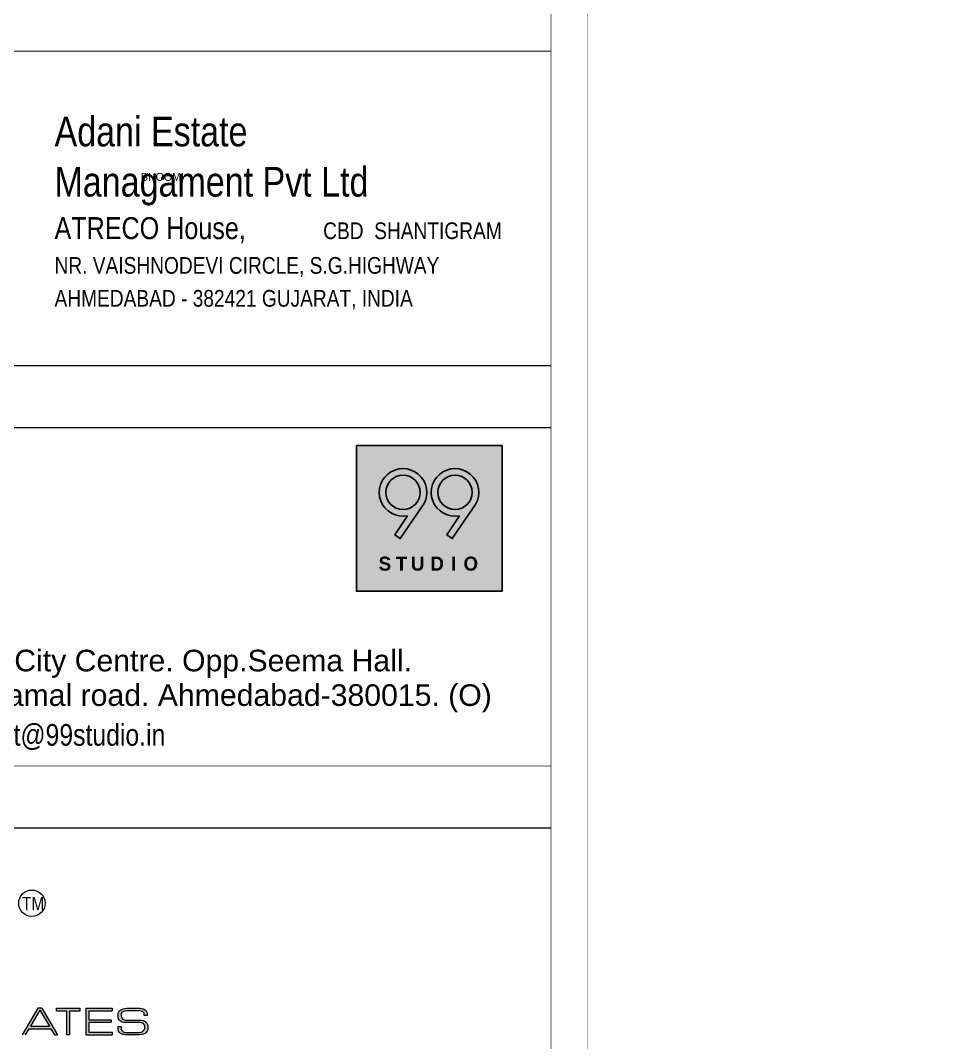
# Model space of a CAD drawing. Header units: millimetres. Extents: x 1112055 to 3390982, y -148532 to 766891.
# Drawn here: x 2948230 to 2964896, y 239120 to 257441 of the extents above; entities that cross this region are included whole.
import ezdxf

# ---------------------------------------------------------------- set-up
doc = ezdxf.new("R2010")
doc.units = ezdxf.units.MM
for name, color, linetype, lineweight in [('B TITLE BLOCK', 250, 'Continuous', 0), ('P_TITLE BLOCK TEXT', 7, 'Continuous', 9), ('tb text', 7, 'Continuous', 13)]:
    doc.layers.add(name, color=color, linetype=linetype, lineweight=lineweight)
for name, color, linetype in [('Logo Color', 251, 'Continuous'), ('Logo Font', 255, 'Continuous'), ('Logo Line', 251, 'Continuous')]:
    doc.layers.add(name, color=color, linetype=linetype)
doc.styles.add('A', font='GOTHICB.TTF')
doc.styles.add('SWINC', font='swissc.ttf')

# ---------------------------------------------------------------- blocks, each defined once
blk = doc.blocks.new('Z$W@#6E2766C7')
at = {"layer": 'Logo Font', "style": 'A'}
for s, p in [('S', (0.477201075365187, 0.4427458525618988)), ('T', (0.8451072909420388, 0.4427458525618988)), ('U', (1.170529324572427, 0.4427458525618988)), ('D', (1.588321054015565, 0.4427458525618988)), ('I', (2.031184820887617, 0.4427458525618988)), ('O', (2.298338986166228, 0.4427458525618988))]:
    blk.add_text(s, height=0.30118144, dxfattribs=at).set_placement(p)
blk = doc.blocks.new('A$C9f46f36f')
at = {"layer": 'Logo Color'}
h = blk.add_hatch(color=22, dxfattribs=at)
edge = h.paths.add_edge_path(flags=0)
edge.add_arc((-2651.583773184335, -1156.24687560508), 307.1893068638838, 180, 360, ccw=False)
edge.add_arc((-2651.583773184335, -1156.24687560508), 307.1893068638838, 0, 180, ccw=False)
edge = h.paths.add_edge_path(flags=16)
edge.add_line((-2568.222982186591, -1574.687979126815), (-2800.432897544233, -1914.725855800236))
edge.add_line((-2800.432897541439, -1914.725855799858), (-2701.769266437739, -1982.102683498029))
edge.add_line((-2701.769266444957, -1982.102683492471), (-2326.533018882386, -1432.623404472455))
edge.add_arc((-2651.583773184335, -1156.24687560508), 426.6637769954773, 319.6269312612779, 641.266816491063)
edge = h.paths.add_edge_path(flags=0)
edge.add_arc((-1719.777309257304, -1156.24687560508), 307.1893068638838, 180, 360, ccw=False)
edge.add_arc((-1719.777309257304, -1156.24687560508), 307.1893068638838, 0, 180, ccw=False)
edge = h.paths.add_edge_path(flags=16)
edge.add_line((-1636.416518274462, -1574.687979126815), (-1868.626433632104, -1914.725855800236))
edge.add_line((-1868.62643362931, -1914.725855799858), (-1769.96280252561, -1982.102683498029))
edge.add_line((-1769.962802517926, -1982.102683492471), (-1394.726554955356, -1432.623404472455))
edge.add_arc((-1719.777309257304, -1156.24687560508), 426.6637769954765, 319.6269312612779, 641.2668164910631)
h.paths.add_polyline_path([(-3486.935391280567, -317.6303075854667), (-876.5585415994283, -317.6303075854667), (-876.5585415994283, -2928.007157264743), (-3486.935391280567, -2928.007157264743)])
at = {"layer": 'Logo Font'}
h = blk.add_hatch(color=256, dxfattribs=at)
edge = h.paths.add_edge_path(flags=16)
edge.add_arc((-2651.583773184335, -1156.246875599492), 307.1893068638814, 180, 360, ccw=False)
edge.add_arc((-2651.583773184335, -1156.246875599492), 307.1893068638814, 0, 180, ccw=False)
edge = h.paths.add_edge_path()
edge.add_line((-2568.222982186591, -1574.687979126815), (-2800.432897544233, -1914.725855800236))
edge.add_line((-2800.432897541439, -1914.725855799858), (-2701.769266437739, -1982.102683498029))
edge.add_line((-2701.769266444957, -1982.102683499921), (-2326.533018882386, -1432.623404479906))
edge.add_arc((-2651.583773184335, -1156.246875599492), 426.6637769954742, 319.6269312612787, 641.2668164910637)
h = blk.add_hatch(color=256, dxfattribs=at)
edge = h.paths.add_edge_path()
edge.add_line((-1636.416518274462, -1574.687979126815), (-1868.626433632337, -1914.725855800236))
edge.add_line((-1868.62643362931, -1914.725855799858), (-1769.96280252561, -1982.102683498029))
edge.add_line((-1769.962802517926, -1982.102683499921), (-1394.726554955356, -1432.623404479906))
edge.add_arc((-1719.777309257304, -1156.246875599492), 426.6637769954735, 319.6269312612787, 641.2668164910638)
edge = h.paths.add_edge_path(flags=16)
edge.add_arc((-1719.777309257304, -1156.246875599492), 307.1893068638814, 180, 360, ccw=False)
edge.add_arc((-1719.777309257304, -1156.246875599492), 307.1893068638814, 0, 180, ccw=False)
for points in [[(-2568.222982186591, -1574.687979126815), (-2800.432897541439, -1914.725855799858), (-2701.769266444957, -1982.102683499921), (-2326.533018845832, -1432.62340447912, 5.918618956459519)], [(-1636.416518274462, -1574.687979126815), (-1868.62643362931, -1914.725855799858), (-1769.962802517926, -1982.102683499921), (-1394.726554933703, -1432.62340447912, 5.918618956459519)], [(-2344.394466344034, -1156.246875599492, -1), (-2958.77308008424, -1156.246875599492, -1)], [(-1412.5880023723, -1156.246875599492, -1), (-2026.966616097605, -1156.246875599492, -1)]]:
    blk.add_lwpolyline(points, format="xyb", close=True, dxfattribs=at)
at = {"layer": 'Logo Line'}
blk.add_lwpolyline([(-3486.935391280567, -317.6303075854667), (-876.5585415994283, -317.6303075854667), (-876.5585415994283, -2928.007157264743), (-3486.935391280567, -2928.007157264743)], close=True, dxfattribs=at)
at = {"layer": 'Logo Font', "xscale": 834.901957593243, "yscale": 834.901957593243, "zscale": 834.901957593243}
blk.add_blockref('Z$W@#6E2766C7', (-3486.935391280567, -2928.007157264743), dxfattribs=at)

msp = doc.modelspace()

# ---------------------------------------------------------------- hatches: boundary and pattern name
at = {"layer": 'P_TITLE BLOCK TEXT', "lineweight": 0}
h = msp.add_hatch(color=7, dxfattribs=at)
h.paths.add_polyline_path([(2948612.21923061, 239734.1231033382), (2948543.957411512, 239734.1231033382), (2948260.83589758, 239258.1170049602), (2948316.455139077, 239258.1170049602), (2948382.187115451, 239368.6307599343), (2948773.989526671, 239368.6307599343), (2948839.721503045, 239258.1170049602), (2948895.340744542, 239258.1170049602)])
h.paths.add_polyline_path([(2948578.088321071, 239697.9952340231), (2948748.769588156, 239411.0324988929), (2948407.407053966, 239411.0324988929)], flags=16)
for points in [[(2949294.925704393, 239734.1231033382), (2948875.907588376, 239734.1231033166), (2948875.907588376, 239681.7176150311), (2949059.213902241, 239681.7176150311), (2949059.213902241, 239258.1170049602), (2949111.619390527, 239258.1170049602), (2949111.619390527, 239681.7176150311), (2949294.925704393, 239681.7176150311)], [(2949871.919013513, 239734.1231033382), (2949401.51670595, 239734.1231033382), (2949401.51670595, 239258.1170049602), (2949871.919013513, 239258.1170049602), (2949871.919013513, 239303.8302325256), (2949457.270218357, 239303.8302325256), (2949457.270218357, 239483.6647564925), (2949854.486458438, 239483.6647564925), (2949854.486458438, 239526.3052526247), (2949457.270218357, 239526.3052526247), (2949457.270218357, 239688.9355097358), (2949871.919013513, 239688.9355097358)]]:
    msp.add_hatch(color=256, dxfattribs=at).paths.add_polyline_path(points)
h = msp.add_hatch(color=7, dxfattribs=at)
edge = h.paths.add_edge_path()
edge.add_line((2950444.51996557, 239602.1610245691), (2950444.51996557, 239646.9902415081))
edge.add_arc((2950368.744721194, 239597.7468754176), 90.3703312034293, 33.01826321570431, 89.55826277295377)
edge.add_line((2950369.441448673, 239688.1145207912), (2950155.286961023, 239688.1145207912))
edge.add_arc((2950166.731622341, 239424.6324036248), 263.7305563305994, 92.48714741880534, 114.0429537284299)
edge.add_arc((2950075.72564868, 239628.6234575592), 40.35992860487605, 114.0429537290416, 173.369158315202)
edge.add_line((2950035.63569763, 239633.2838933984), (2950035.63569763, 239588.3168102132))
edge.add_arc((2950117.995143394, 239604.8831480525), 84.00905817534507, 191.3730973809298, 266.9893197897208)
edge.add_line((2950113.582810842, 239520.9900423997), (2950384.927320524, 239520.9900423997))
edge.add_arc((2950392.536262173, 239396.4022530178), 124.8199233108705, 15.593509061310272, 93.49488039934619, ccw=False)
edge.add_line((2950512.761941819, 239429.9551844657), (2950513.061950683, 239350.1275707059))
edge.add_arc((2950404.904187662, 239378.4196059731), 111.7968736685112, 286.83610795891485, 345.34095802322594, ccw=False)
edge.add_arc((2950327.709965457, 239714.0379427052), 455.9845843599547, 270.9573158560379, 283.9044309719611, ccw=False)
edge.add_line((2950335.328344454, 239258.1170049602), (2950136.087827719, 239258.1170049602))
edge.add_arc((2950143.07262968, 239614.1810975815), 356.1325954028901, 255.2817551210333, 268.8761901035025, ccw=False)
edge.add_arc((2950076.382462473, 239360.3026929406), 93.64102841167592, 183.4260365920854, 255.2817551212153, ccw=False)
edge.add_line((2949982.908791681, 239354.7067058633), (2949982.908791681, 239405.1868064149))
edge.add_line((2949982.908791681, 239405.1868064079), (2950035.635697619, 239405.1868064079))
edge.add_line((2950035.63569763, 239405.1868064079), (2950035.63569763, 239354.6759947942))
edge.add_arc((2950106.116438037, 239378.4137464425), 74.37079818738762, 198.6134072769435, 234.8504137460611)
edge.add_arc((2950116.883378295, 239393.705404453), 93.07271808020036, 234.8504137461531, 265.2644397943995)
edge.add_line((2950109.199569411, 239300.950404976), (2950365.955942898, 239300.950404976))
edge.add_arc((2950356.737296955, 239416.519306951), 115.9359932841271, 274.5606862052438, 333.2673842339873)
edge.add_line((2950460.281525827, 239364.3681112948), (2950460.869773523, 239410.1896508765))
edge.add_arc((2950388.857638721, 239400.0073508103), 72.72844555372058, 8.048099003174235, 64.75619501766667)
edge.add_arc((2950352.966412236, 239323.8857297069), 156.8871131994469, 64.7561950177697, 84.27045226394472)
edge.add_line((2950368.628906449, 239479.9890690702), (2950090.070935424, 239479.9890690702))
edge.add_arc((2950086.208931475, 239587.3439263389), 107.4243010288788, 195.9277156249781, 272.06028075489206, ccw=False)
edge.add_line((2949982.908791681, 239557.8640760355), (2949982.908791681, 239646.3009102631))
edge.add_arc((2950060.713973811, 239632.1358219847), 79.08410769806677, 127.4257817439603, 169.6818301060825, ccw=False)
edge.add_arc((2950128.559952207, 239543.4796731719), 190.7218679370872, 88.35670740954532, 127.42578174513989, ccw=False)
edge.add_line((2950134.029270696, 239734.1231033382), (2950370.304459813, 239734.1231033382))
edge.add_arc((2950371.203300261, 239575.9121512846), 158.213505313575, 45.30042708127769, 90.3255097659009, ccw=False)
edge.add_arc((2950433.280868097, 239638.6441568326), 69.95859638909987, 1.8933564716272144, 45.30042708078042, ccw=False)
edge.add_line((2950503.201270838, 239640.9555392248), (2950503.201270838, 239602.1610245661))
edge.add_line((2950503.201270838, 239602.1610245691), (2950444.519965558, 239602.1610245691))

# ---------------------------------------------------------------- linework, layer by layer
at = {"layer": 'B TITLE BLOCK', "color": 250, "lineweight": 0}
for p, q in [((2939434.029209844, 251253.8886408808), (2957736.665540068, 251253.8886408808)), ((2957736.665540068, 250137.0962362494), (2939434.029209847, 250137.0962362494)), ((2957736.665540068, 242960.2042595711), (2939434.029209847, 242960.2042595711))]:
    msp.add_line(p, q, dxfattribs=at)
at = {"layer": 'B TITLE BLOCK', "color": 1, "const_width": 8.389066461453254}
msp.add_lwpolyline([(2860841.019961658, 376187.4520394256), (2958389.34295213, 376187.4520394256), (2958389.34295213, 208514.5799471927), (2860841.019961658, 208514.5799471927)], close=True, dxfattribs=at)
at = {"layer": 'B TITLE BLOCK', "color": 250, "lineweight": 0}
for points, const_width in [([(2861493.69737372, 375534.7746273639), (2957736.665540068, 375534.7746273639), (2957736.665540068, 209167.2573592544), (2861493.69737372, 209167.2573592544)], 8.389066461453254), ([(2939434.029209844, 256891.8337096593), (2957736.665540068, 256891.8337096593), (2957736.665540068, 251253.8886408808), (2939434.029209844, 251253.8886408808)], 15.26111845840563), ([(2957736.665540068, 251253.8886408766), (2939434.029209847, 251253.8886408766), (2939434.029209847, 244076.9966641988), (2957736.665540068, 244076.9966641988)], 15.26111845840563), ([(2957736.665540068, 209167.2573592545), (2939434.029209847, 209167.2573592545), (2939434.029209847, 244076.9966641988), (2957736.665540068, 244076.9966641988)], 15.26111845840563)]:
    msp.add_lwpolyline(points, close=True, dxfattribs=dict(at, const_width=const_width))
at = {"layer": 'P_TITLE BLOCK TEXT', "color": 7, "lineweight": 0}
for points in [[(2948543.957411512, 239734.123103336), (2948260.83589758, 239258.1170049579)], [(2948578.088321071, 239697.9952340213), (2948407.407053966, 239411.0324988909)], [(2948612.21923061, 239734.123103336), (2948543.957411512, 239734.123103336)], [(2948578.088321071, 239697.9952340213), (2948748.769588156, 239411.0324988909)], [(2948612.21923061, 239734.123103336), (2948895.340744542, 239258.1170049579)], [(2949401.51670595, 239734.123103336), (2949871.919013513, 239734.123103336)], [(2949401.51670595, 239734.123103336), (2949401.51670595, 239258.1170049579)], [(2949457.270218357, 239688.9355097339), (2949457.270218357, 239526.3052526224)], [(2949457.270218357, 239688.9355097339), (2949871.919013513, 239688.9355097339)], [(2949871.919013513, 239734.123103336), (2949871.919013513, 239688.9355097339)], [(2949457.270218357, 239526.3052526224), (2949854.486458438, 239526.3052526224)], [(2949457.270218357, 239483.664756491), (2949457.270218357, 239303.8302325237)], [(2949457.270218357, 239483.664756491), (2949854.486458438, 239483.664756491)], [(2949854.486458438, 239526.3052526224), (2949854.486458438, 239483.664756491)], [(2948382.187115451, 239368.6307599323), (2948316.455139077, 239258.1170049579)], [(2948382.187115451, 239368.6307599323), (2948773.989526671, 239368.6307599323)], [(2948407.407053966, 239411.0324988909), (2948748.769588156, 239411.0324988909)], [(2948773.989526671, 239368.6307599323), (2948839.721503045, 239258.1170049579)], [(2949457.270218357, 239303.8302325237), (2949871.919013513, 239303.8302325237)], [(2949871.919013513, 239303.8302325237), (2949871.919013513, 239258.1170049579)], [(2948839.721503045, 239258.1170049579), (2948895.340744542, 239258.1170049579)], [(2949401.51670595, 239258.1170049579), (2949871.919013513, 239258.1170049579)]]:
    msp.add_lwpolyline(points, dxfattribs=at)
at = {"layer": 'P_TITLE BLOCK TEXT', "lineweight": 0}
for points in [[(2949059.213902241, 239681.7176150295), (2948875.907588376, 239681.7176150295), (2948875.907588376, 239734.123103336), (2949294.925704393, 239734.123103336), (2949294.925704393, 239681.7176150295), (2949111.619390527, 239681.7176150295)], [(2949111.619390527, 239681.7176150295), (2949111.619390527, 239258.1170049579), (2949059.213902241, 239258.1170049579), (2949059.213902241, 239681.7176150295)]]:
    msp.add_lwpolyline(points, dxfattribs=at)
at = {"layer": 'P_TITLE BLOCK TEXT', "color": 7, "lineweight": 0}
msp.add_lwpolyline([(2950444.51996557, 239602.1610245668), (2950444.51996557, 239646.9902414895, 0.2518321425504549), (2950369.441448673, 239688.1145207893), (2950155.286961025, 239688.1145207893, 0.0943332803251045), (2950059.282150099, 239665.4817699395, 0.2648005950274), (2950035.63569763, 239633.2838933968), (2950035.63569763, 239588.3168102089, 0.342455608626355), (2950113.582810842, 239520.9900423978), (2950384.927320526, 239520.9900423978, -0.3536343318604639), (2950512.761941819, 239429.9551844638), (2950513.06195069, 239350.1275706958, -0.2609690833415413), (2950437.284480193, 239271.4146639595, -0.0565526202682377), (2950335.328344454, 239258.1170049579), (2950136.087827707, 239258.1170049579, -0.0593865794242292), (2950052.5914664, 239269.7343170821, -0.324223828793496), (2949982.908791681, 239354.7067058614), (2949982.908791681, 239405.1868064054), (2950035.63569763, 239405.1868064054), (2950035.63569763, 239354.6759947842, 0.1594446921200951), (2950063.30019535, 239317.6043311642, 0.1334907776809275), (2950109.199569411, 239300.9504049738), (2950365.955942878, 239300.9504049738, 0.2619100095917326), (2950460.281525827, 239364.3681112932), (2950460.869773521, 239410.189650871, 0.2526122615055632), (2950419.874207586, 239465.7903216138, 0.085353380822099), (2950368.628906449, 239479.9890690683), (2950090.070935423, 239479.9890690683, -0.3449747456290864), (2949982.908791681, 239557.8640760336), (2949982.908791681, 239646.3009102706, -0.1864948836794344), (2950012.651932334, 239694.9397729717, -0.172141735516322), (2950134.029270696, 239734.123103336), (2950370.304459811, 239734.123103336, -0.1990261439851543), (2950482.489003544, 239688.3710571384, -0.1916967583265429), (2950503.201270838, 239640.9555392229), (2950503.201270838, 239602.1610245668)], format="xyb", close=True, dxfattribs=at)
at = {"layer": 'P_TITLE BLOCK TEXT', "lineweight": 0}
msp.add_circle((2948435.819386546, 241616.6558295657), 236.7151579172995, dxfattribs=at)

# ---------------------------------------------------------------- block references
msp.add_blockref('A$C9f46f36f', (2957736.665540068, 250137.0962362494))

# ---------------------------------------------------------------- texts
at = {"layer": 'B TITLE BLOCK', "color": 251, "insert": (3136089.836408388, 254708.2169402731), "char_height": 142.0385176022536, "attachment_point": 2, "style": 'SWINC'}
msp.add_mtext_dynamic_manual_height_columns('\\pxsm1,qj;{\\fBankGothic Lt BT|b0|i0|c0|p34;BHOOMI\\P\\ps*,q*;\\fGost|b0|i0|c0|p2;\\H0.8x;- CONSULTANTS -\\C1; }', width=371401.8178883424, gutter_width=0, heights=[52241.91003016585], dxfattribs=at)
at = {"layer": 'P_TITLE BLOCK TEXT', "lineweight": 0, "style": 'SWINC'}
msp.add_text('TM', height=240.6908457200491, dxfattribs=at).set_placement((2948259.225420473, 241488.8978951354))
at = {"layer": 'P_TITLE BLOCK TEXT', "lineweight": 0, "char_height": 387.3066630424684, "attachment_point": 7, "style": 'SWINC'}
for s, insert in [('\\A1;{\\pql;\\fArial|b0|i0|c0|p34;1101, LANDMARK. Nr.Titanium City Centre. Opp.Seema Hall.}', (2940362.733485237, 245657.1104326809)), ('\\A1;{\\pql;\\fArial|b0|i0|c0|p34;Anandnagar. Prahladnagar-Shyamal road. Ahmedabad-380015. (O)}', (2940375.773059444, 245037.4941345209))]:
    msp.add_mtext(s, dxfattribs=dict(at, insert=insert))
at = {"layer": 'P_TITLE BLOCK TEXT', "lineweight": 0, "insert": (2940362.753232195, 244329.3681091306), "char_height": 387.3066630424684, "width": 11258.22750827204, "attachment_point": 7, "style": 'SWINC'}
msp.add_mtext('\\A1;\\pxql;Ph._079-4002-8361/62 - Email - contact@99studio.in   ', dxfattribs=at)
at = {"layer": 'tb text', "lineweight": 0, "style": 'SWINC'}
for s, height, p in [('Adani Estate', 532.0951338686584, (2948841.058716615, 255184.0537492617)), ('Managament Pvt Ltd', 532.0951338686584, (2948841.058716615, 254283.5559646793)), ('ATRECO House,', 393.0533544374392, (2948841.058716615, 253522.0999595284)), ('  CBD  SHANTIGRAM', 299.3022683370212, (2953464.114837856, 253522.0999595282)), ('NR. VAISHNODEVI CIRCLE, S.G.HIGHWAY', 299.3022683370212, (2948841.058716615, 252900.7423002879)), ('AHMEDABAD - 382421 GUJARAT, INDIA', 299.3022683370212, (2948841.058716615, 252310.6350030812))]:
    msp.add_text(s, height=height, dxfattribs=at).set_placement(p)

doc.saveas('drawing.dxf')
